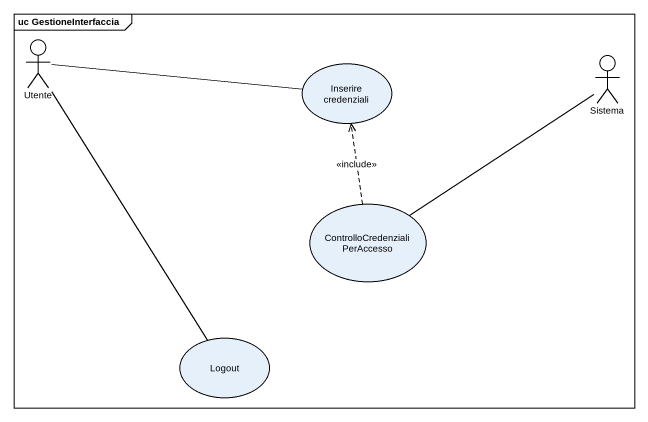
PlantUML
@startuml
mainframe uc GestioneInterfaccia
actor Utente
usecase "Inserire credenziali" as Inserire_credenziali
actor Sistema
usecase "ControlloCredenzialiPerAccesso" as ControlloCredenzialiPerAcces
usecase Logout
Utente -- Logout
Inserire_credenziali -left- Utente
Sistema -- ControlloCredenzialiPerAcces
ControlloCredenzialiPerAcces .up.> Inserire_credenziali : <<include>>
@enduml
